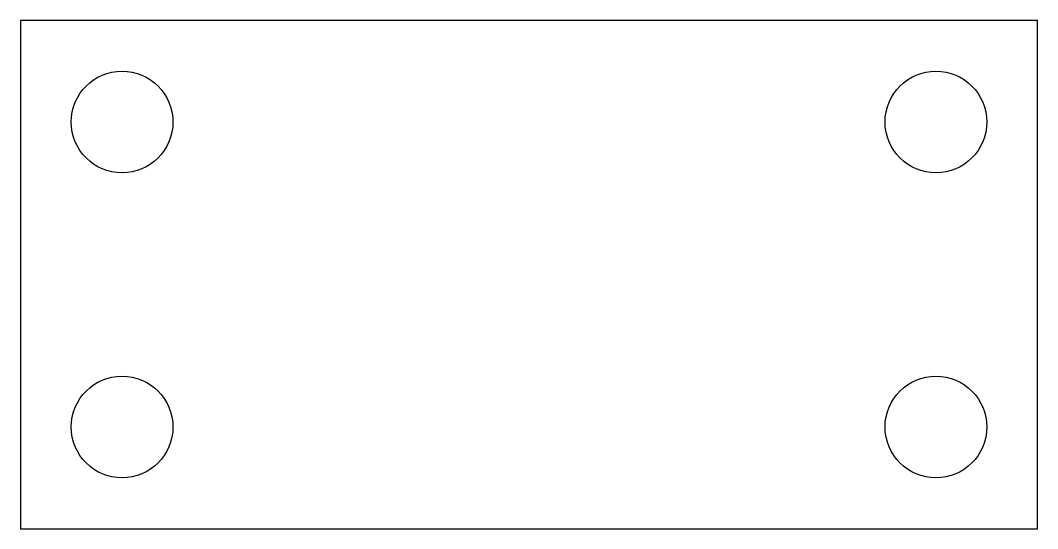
# Model space of a CAD drawing. Extents: x 0 to 100, y 0 to 50.
import ezdxf

# ---------------------------------------------------------------- set-up
doc = ezdxf.new("R2010")
doc.units = 0
doc.layers.get('0').update_dxf_attribs({"linetype": 'CONTINUOUS'})

msp = doc.modelspace()

# ---------------------------------------------------------------- linework, layer by layer
for p, q in [((100, 50), (0, 50)), ((0, 50), (0, 0)), ((100, 0), (100, 50)), ((0, 0), (100, 0))]:
    msp.add_line(p, q)
for centre in [(10, 40), (90, 40), (10, 10), (90, 10)]:
    msp.add_circle(centre, 5)

doc.saveas('drawing.dxf')
